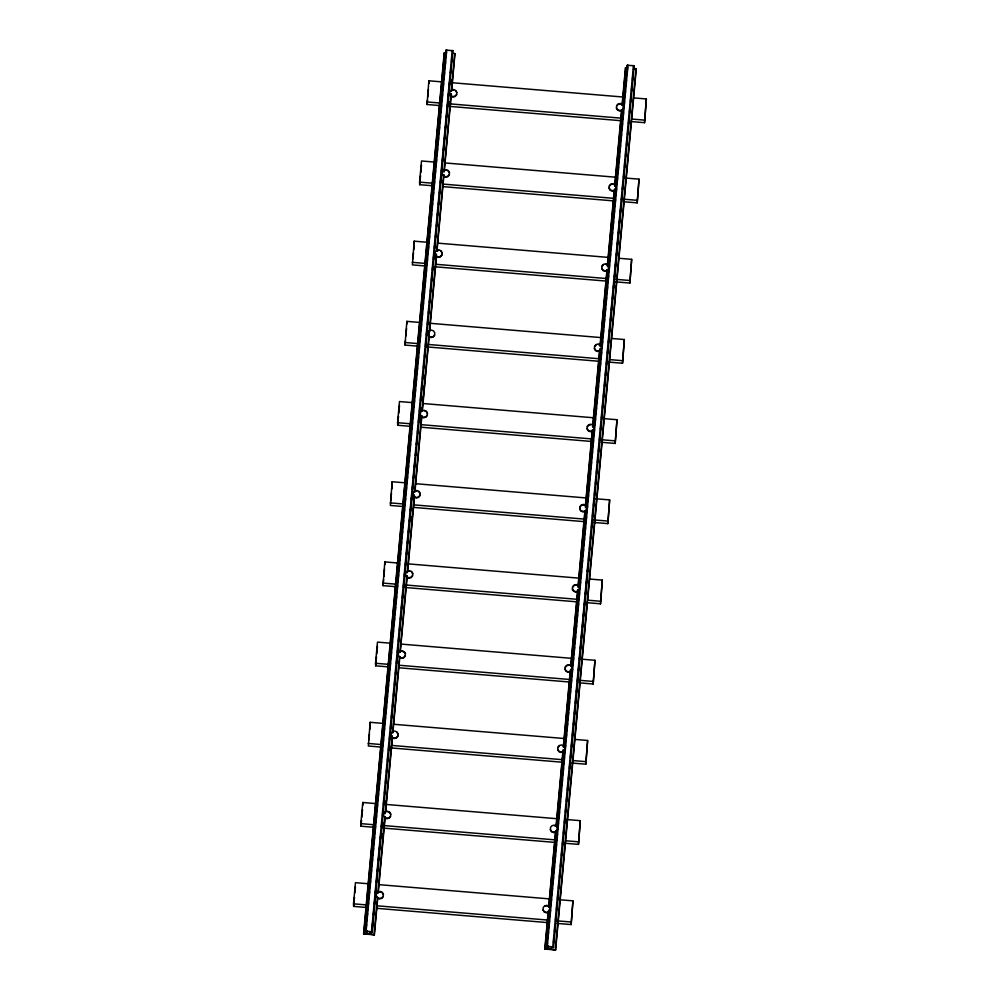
<?xml version="1.0" encoding="UTF-8"?>
<svg xmlns="http://www.w3.org/2000/svg" width="1000" height="1000" viewBox="0 0 1000 1000"><rect width="100%" height="100%" fill="white"/><g stroke="black" fill="none" stroke-linecap="round" stroke-linejoin="round"><path stroke-width="1.5" d="M366.075 907.438L353.65 906.4L353.512 903.825L355.45 882.688L367.875 883.725M373.425 827.25L360.988 826.2L360.85 823.637L362.788 802.487L375.213 803.538M380.763 747.05L368.338 746.012L370.125 722.3L384.113 723.475M388.1 666.862L375.675 665.825L375.538 663.263L377.475 642.113L389.9 643.15M395.438 586.675L383.013 585.638L384.812 561.925L398.787 563.1M402.788 506.488L390.35 505.45L392.15 481.737L406.138 482.9M410.125 426.3L397.7 425.262L397.562 422.7L399.487 401.55L411.925 402.587M417.463 346.112L405.037 345.075L406.838 321.362L420.812 322.525M424.8 265.925L412.375 264.887L414.175 241.175L428.15 242.338M432.15 185.738L419.712 184.688L419.575 182.125L421.512 160.975L433.938 162.025M439.487 105.538L427.062 104.5L428.85 80.787L442.837 81.962M353.65 906.4L354.475 897.325M354.9 892.8L355.45 886.762M360.988 826.2L361.55 820.163M361.825 817.138L362.512 809.587M368.888 739.975L369.438 733.938M369.85 729.4L370.125 722.3M375.675 665.825L376.5 656.762M376.775 653.737L377.475 646.188M383.013 585.638L383.562 579.6M383.837 576.575L384.538 569.025M390.775 500.913L391.463 493.363M391.875 488.837L392.15 481.737M397.7 425.262L398.525 416.2M398.8 413.175L399.487 405.625M405.037 345.075L405.45 340.538M405.863 336.012L406.562 328.45M412.925 258.837L413.488 252.8M413.762 249.775L414.175 241.175M419.712 184.688L420.55 175.625M420.825 172.613L421.512 165.05M427.062 104.5L427.475 99.975M427.75 96.95L428.438 89.4M377.8 897.513L374.387 934.812L363.575 933.938L444.225 52.7L446.575 52.725M363.812 933.988L444.475 52.663M363.663 933.85L366.962 933.95A2.8 0.65 5.2 0 0 368.2 933.512L365.375 931.312L446.05 50.113L452.938 50.688L451.488 51.35M365.412 931.95L446.05 50.113M365.975 930.525L366.538 924.312M366.962 919.65L367.537 913.425M367.962 908.763L368.537 902.55M368.963 897.887L369.525 891.675M369.95 887.013L370.525 880.788M370.95 876.125L371.525 869.912M371.95 865.25L372.512 859.038M372.938 854.375L373.512 848.15M373.938 843.487L374.513 837.275M374.938 832.613L375.5 826.4M375.925 821.737L376.5 815.512M376.925 810.85L377.5 804.638M377.925 799.975L378.488 793.763M378.913 789.1L379.487 782.875M379.913 778.213L380.487 772M381.05 765.788L381.475 761.125M382.05 754.9L382.475 750.238M383.05 744.025L383.475 739.362M384.038 733.15L384.462 728.487M385.037 722.262L385.462 717.6M385.887 712.95L386.463 706.725M386.887 702.062L387.45 695.85M387.887 691.188L388.45 684.975M389.025 678.75L389.45 674.087M390.012 667.875L390.438 663.213M391.012 657L391.438 652.337M392.013 646.112L392.438 641.45M393 635.237L393.425 630.575M394 624.362L394.562 618.138M395 613.475L395.562 607.263M395.988 602.6L396.562 596.388M396.987 591.725L397.55 585.5M397.987 580.837L398.55 574.625M398.975 569.963L399.55 563.75M399.975 559.087L400.538 552.863M400.975 548.2L401.538 541.987M401.962 537.325L402.537 531.112M402.962 526.45L403.525 520.225M403.963 515.562L404.525 509.35M404.95 504.688L405.525 498.475M405.95 493.812L406.512 487.587M406.95 482.925L407.512 476.712M407.938 472.05L408.512 465.838M408.938 461.175L409.513 454.963M410.075 448.738L410.5 444.075M411.075 437.863L411.5 433.2M412.062 426.987L412.5 422.325M412.925 417.663L413.488 411.438M413.913 406.775L414.487 400.562M414.913 395.9L415.487 389.688M415.913 385.025L416.475 378.8M416.9 374.137L417.475 367.925M417.9 363.263L418.475 357.05M419.038 350.825L419.462 346.163M420.037 339.95L420.462 335.288M421.025 329.075L421.463 324.412M422.025 318.188L422.45 313.525M423.025 307.312L423.45 302.65M424.012 296.438L424.45 291.775M425.012 285.55L425.438 280.887M425.863 276.225L426.438 270.012M427 263.8L427.438 259.137M428 252.913L428.575 246.7M429 242.037L429.562 235.825M429.988 231.163L430.562 224.938M430.988 220.275L431.562 214.062M431.987 209.4L432.55 203.188M432.975 198.525L433.55 192.312M433.975 187.65L434.55 181.425M434.975 176.762L435.538 170.55M435.962 165.888L436.538 159.675M436.962 155.013L437.537 148.787M437.962 144.125L438.525 137.912M438.963 133.25L439.525 127.037M439.95 122.375L440.525 116.15M440.95 111.487L441.512 105.275M441.95 100.612L442.512 94.4M442.938 89.738L443.512 83.513M443.938 78.85L444.5 72.638M444.938 67.975L445.5 61.762M445.925 57.1L446.075 50.75M365.375 931.312L366.075 931.2L446.737 50.012M366.962 933.95L367.25 930.837M374.387 934.812L370.95 934.287A2.8 0.65 5.2 0 1 369.65 933.625C368.85 931.75 374.175 933.15 371.55 931.663L452.212 50.462M371.763 932.575L372.188 927.913M372.463 924.8L373.038 918.587M373.462 913.925L374.038 907.712M374.462 903.05L375.025 896.825M375.45 892.163L376.025 885.95L375.45 893.725M376.45 881.287L377.025 875.075M377.45 870.413L378.013 864.188M378.438 859.525L379.012 853.312M379.438 848.65L380.012 842.438M380.438 837.775L381 831.55M381.425 826.888L382 820.675M382.575 814.463L383 809.8M383.562 803.575L383.988 798.913L383.562 805.15M384.562 792.7L384.988 788.037M385.562 781.825L385.988 777.163M386.55 770.938L387.125 764.725L386.55 772.513M387.55 760.062L387.975 755.4M388.55 749.188L388.975 744.525M389.538 738.3L389.963 733.637M390.538 727.425L390.962 722.763M391.538 716.55L391.962 711.888L391.525 718.112M392.525 705.662L392.95 701M393.525 694.788L393.95 690.125M394.525 683.913L394.95 679.25M395.513 673.037L396.087 666.812M396.512 662.15L397.075 655.938M397.512 651.275L398.075 645.062M398.5 640.4L399.075 634.175M399.5 629.513L400.062 623.3M400.5 618.638L400.925 613.975M401.488 607.762L401.912 603.1M402.488 596.875L402.912 592.212M403.488 586L404.05 579.788M404.475 575.125L405.05 568.9M405.475 564.237L406.037 558.025M406.475 553.362L407.038 547.15M407.463 542.487L408.038 536.263M408.462 531.6L409.038 525.388M409.462 520.725L410.025 514.513M410.45 509.85L411.025 503.625L410.45 511.413M411.45 498.963L412.025 492.75M412.45 488.088L413.013 481.875M413.438 477.212L414.012 470.988M414.438 466.325L415.012 460.112M415.438 455.45L416 449.237M416.425 444.575L417 438.35M417.562 432.137L418 427.475M418.562 421.262L418.988 416.6L418.562 422.825M419.562 410.387L419.988 405.725M420.55 399.5L420.988 394.837M421.55 388.625L421.975 383.963M422.55 377.75L422.975 373.088M423.537 366.863L423.975 362.2M424.538 355.988L425.112 349.775M425.538 345.112L426.1 338.888M426.525 334.225L426.962 329.562L426.525 335.8M427.525 323.35L427.95 318.688M428.525 312.475L428.95 307.812M429.513 301.588L429.95 296.925M430.513 290.712L430.938 286.05M431.512 279.837L431.938 275.175M432.5 268.95L433.075 262.738M433.5 258.075L434.075 251.863M434.5 247.2L435.062 240.975M435.487 236.312L436.062 230.1M436.488 225.438L437.062 219.225M437.488 214.562L438.05 208.337L437.475 216.125M438.475 203.675L439.05 197.463M439.475 192.8L439.9 188.137M440.475 181.925L440.9 177.262M441.475 171.05L442.038 164.825M442.463 160.162L443.038 153.95M443.462 149.288L444.025 143.075M444.462 138.412L445.025 132.188M445.45 127.525L446.025 121.312L445.45 129.088M446.45 116.65L447.013 110.438M447.45 105.775L448.013 99.55M448.438 94.887L449.012 88.675M449.438 84.012L450 77.8M450.438 73.138L451 66.912M451.575 60.7L452 56.037M371.887 932.588L373.175 918.6M373.462 915.487L374.175 907.712M374.45 904.613L375.163 896.838M376.45 882.85L377.163 875.075M377.438 871.975L378.15 864.2M378.438 861.087L379.15 853.325M379.438 850.212L380.15 842.45M380.425 839.338L381.138 831.562M381.562 826.9L382.137 820.688M382.562 816.025L383.137 809.812M384.55 794.262L385.125 788.05M385.55 783.388L386.125 777.175M387.537 761.625L388.113 755.413M388.537 750.75L389.113 744.538M389.538 739.875L390.1 733.65M390.525 728.988L391.1 722.775M392.525 707.237L393.088 701.012M393.512 696.35L394.087 690.138M394.513 685.475L395.087 679.262M395.513 674.6L396.225 666.825M396.5 663.713L397.212 655.95M397.5 652.837L398.212 645.062M398.5 641.963L399.212 634.188M399.487 631.075L400.2 623.312M400.487 620.2L401.062 613.987M401.488 609.325L402.05 603.112M402.475 598.45L403.05 592.225M403.475 587.562L404.188 579.8M404.475 576.688L405.188 568.913M405.462 565.812L406.175 558.038M406.463 554.925L407.175 547.163M407.463 544.05L408.175 536.275M408.462 533.175L409.162 525.4M409.45 522.288L410.163 514.525M411.45 500.538L412.15 492.762M412.438 489.65L413.15 481.887M413.438 478.775L414.15 471M414.438 467.9L415.138 460.125M415.575 455.462L416.138 449.25M416.562 444.588L417.137 438.363M417.562 433.7L418.125 427.488M419.55 411.95L420.125 405.725M420.55 401.062L421.112 394.85M421.55 390.188L422.113 383.975M422.537 379.312L423.113 373.088M423.537 368.425L424.1 362.212M424.538 357.55L425.25 349.787M425.525 346.675L426.238 338.9M427.525 324.913L428.088 318.7M428.512 314.037L429.087 307.825M429.513 303.163L430.087 296.938M430.513 292.275L431.075 286.062M431.5 281.4L432.075 275.188M432.5 270.525L433.212 262.75M433.5 259.637L434.212 251.875M434.487 248.762L435.2 240.987M435.487 237.887L436.2 230.113M436.488 227L437.2 219.237M438.475 205.25L439.188 197.475M439.475 194.363L440.037 188.15M440.462 183.487L441.037 177.275M441.463 172.613L442.175 164.838M442.463 161.725L443.175 153.963M443.45 150.85L444.162 143.075M444.45 139.975L445.163 132.2M446.438 118.212L447.15 110.45M447.438 107.338L448.15 99.562M448.438 96.463L449.15 88.688M449.425 85.575L450.138 77.812M450.562 73.15L451.138 66.925M451.562 62.263L452.137 56.05M372.3 932.525L452.938 50.688M382.463 836.888L382.75 833.787M383.462 826.012L383.75 822.9M385.462 804.25L385.737 801.15M390.438 749.862L390.725 746.75M411.488 519.85L411.775 516.737M420.45 421.938L421.025 415.725M421.45 411.062L421.737 407.95M422.45 400.175L422.725 397.075M423.438 389.3L423.725 386.188M424.438 378.425L424.725 375.312M449.475 104.887L449.762 101.788M451.475 83.138L451.75 80.025M374.137 934.85L377.537 897.425M377.975 892.9L384.938 816.6M385.225 813.637L392.337 735.788M392.625 732.812L399.588 656.525M400.025 652L406.987 575.712M407.287 572.737L414.387 494.9M414.675 491.925L421.65 415.775M422.075 411.112L436.438 254M436.737 251.038L443.7 174.737M443.988 171.775L451.1 93.925M451.388 90.962L454.787 53.525L452.675 53.238M378.225 892.85L385.2 816.688M385.625 812.025L392.45 737.438M392.875 732.775L399.85 656.612M400.275 651.95L407.25 575.8M407.675 571.138L414.5 496.538M414.938 491.875L421.9 415.725M422.325 411.062L429.3 334.913M429.588 331.8L436.562 255.65M436.987 250.987L443.95 174.838M444.237 171.725L451.35 94.012M451.637 90.913L454.938 53.663M633.925 68.375L636.275 68.787L555.612 949.987L544.8 949.05L548.212 911.75M548.638 907.087L555.612 830.925M556.038 826.263L563.013 750.113M563.3 747.013L570.262 670.85M570.7 666.188L577.663 590.037M577.95 586.925L584.925 510.775M585.35 506.112L592.325 429.963M592.6 426.85L599.712 349.15M600 346.037L606.975 269.887M607.4 265.225L614.225 190.625M614.65 185.963L621.625 109.812M622.05 105.15L625.462 67.85L627.825 67.862M633.663 66.513L634.075 65.738L627.288 65.263L546.625 946.45L549.45 948.65A2.8 0.65 5.2 0 1 548.212 949.1L545.05 949L548.612 910.15M548.9 907.175L555.862 830.888M556.3 826.363L563.263 750.062M563.55 747.1L570.662 669.25M570.95 666.287L577.913 589.987M578.212 587.025L585.175 510.725M585.462 507.762L592.575 429.913M592.863 426.95L599.975 349.1M600.262 346.125L607.225 269.837M607.513 266.863L614.625 189.025M614.913 186.05L621.875 109.763M622.312 105.237L625.725 67.8M546.263 942.975L546.538 939.862M548.25 921.213L548.538 918.1M574.288 636.8L574.575 633.7M575.275 625.925L575.562 622.825M576.275 615.05L576.562 611.938M577.275 604.175L577.562 601.062M613.263 210.975L613.55 207.862M614.263 200.087L614.55 196.988M546.663 947.087L627.288 65.263M547.075 947.225L547.5 942.562M547.925 937.9L548.5 931.675M548.925 927.013L549.487 920.8M549.925 916.137L550.487 909.925M550.913 905.263L551.487 899.038M552.05 892.825L552.475 888.162M553.05 881.95L553.475 877.288M554.05 871.062L554.475 866.4M555.037 860.188L555.462 855.525M556.038 849.312L556.462 844.65M556.888 839.987L557.463 833.763M557.888 829.1L558.45 822.887M558.888 818.225L559.45 812.013M560.025 805.788L560.45 801.125M561.013 794.912L561.438 790.25M562.013 784.038L562.438 779.375M563.013 773.15L563.438 768.5M564 762.275L564.425 757.613M565 751.4L565.575 745.188M566 740.525L566.562 734.3M566.987 729.638L567.562 723.425M567.987 718.763L568.562 712.55M568.987 707.887L569.55 701.663M569.975 697L570.55 690.788M570.975 686.125L571.55 679.912M571.975 675.25L572.537 669.025M572.962 664.362L573.538 658.15M573.962 653.487L574.538 647.275M574.963 642.613L575.525 636.388M575.95 631.725L576.525 625.513M576.95 620.85L577.525 614.637M577.95 609.975L578.513 603.75M578.938 599.087L579.513 592.875M579.938 588.212L580.513 582M581.075 575.775L581.5 571.112M582.075 564.9L582.5 560.237M582.925 555.575L583.5 549.362M583.925 544.7L584.487 538.475M584.913 533.812L585.487 527.6M585.913 522.938L586.487 516.725M586.912 512.062L587.475 505.85M587.9 501.188L588.475 494.963M589.05 488.75L589.475 484.087M590.037 477.875L590.462 473.212M591.038 466.987L591.462 462.325M592.038 456.112L592.463 451.45M593.025 445.238L593.45 440.575M594.025 434.35L594.45 429.688M595.025 423.475L595.45 418.812M595.875 414.15L596.438 407.938M596.875 403.275L597.438 397.05M598.013 390.838L598.438 386.175M599 379.963L599.425 375.3M600 369.075L600.562 362.863M601 358.2L601.562 351.987M601.987 347.325L602.562 341.1M602.987 336.438L603.55 330.225M603.987 325.562L604.55 319.35M604.975 314.688L605.55 308.463M605.975 303.8L606.538 297.587M606.975 292.925L607.537 286.712M607.962 282.05L608.538 275.825M608.962 271.175L609.525 264.95M609.963 260.287L610.525 254.075M610.95 249.412L611.525 243.2M611.95 238.538L612.513 232.312M612.95 227.65L613.513 221.438M613.938 216.775L614.513 210.562M614.938 205.9L615.5 199.675M615.938 195.012L616.5 188.8M616.925 184.137L617.5 177.925M617.925 173.263L618.5 167.037M619.062 160.825L619.487 156.163M620.062 149.95L620.487 145.287M621.05 139.062L621.487 134.4M621.912 129.738L622.475 123.525M622.9 118.863L623.475 112.65M623.9 107.987L624.475 101.762M624.9 97.1L625.462 90.887M625.887 86.225L626.462 80.013M627.025 73.787L627.463 69.125M547.212 947.237L627.987 65.15M548.212 949.1L548.488 945.987M555.625 949.95L552.2 949.425A2.8 0.65 5.2 0 1 550.9 948.775C550.1 946.888 555.425 948.3 552.8 946.8L633.462 65.612M553.575 941.5L554 936.838L553.562 943.062M554.562 930.625L554.987 925.962M555.562 919.737L555.988 915.075M556.562 908.863L556.987 904.2M557.55 897.987L557.975 893.325M558.55 887.1L558.975 882.438M559.55 876.225L559.975 871.562M560.538 865.35L560.962 860.688M561.538 854.463L561.962 849.8L561.538 856.038M562.537 843.587L562.962 838.925M563.525 832.712L563.95 828.05M564.525 821.825L564.95 817.163M565.525 810.95L566.087 804.737M566.512 800.075L567.087 793.85M567.513 789.188L568.088 782.975M568.513 778.312L569.075 772.1M569.5 767.438L570.075 761.213M570.5 756.55L570.925 751.888M571.5 745.675L571.925 741.012M572.487 734.8L572.925 730.138M573.488 723.925L573.913 719.262M574.487 713.037L575.05 706.825M575.475 702.163L576.05 695.95M576.475 691.287L577.05 685.062M577.475 680.4L578.038 674.188M578.462 669.525L579.038 663.312M579.462 658.65L580.037 652.425M580.462 647.763L581.025 641.55L580.45 649.338M581.45 636.888L582.025 630.675M582.45 626.013L583.025 619.788M583.45 615.125L584.012 608.913M584.438 604.25L585.013 598.038M585.438 593.375L586.013 587.15M586.438 582.487L587 576.275M588 565.4L587.425 571.613L588.138 565.413M588.575 559.175L589 554.513L588.562 560.75M589.562 548.3L589.987 543.638M590.562 537.425L590.988 532.762M591.562 526.538L591.987 521.875M592.55 515.662L592.975 511M593.55 504.787L593.975 500.125M594.55 493.9L594.975 489.237M595.538 483.025L596.112 476.812M596.538 472.15L597.1 465.938M597.537 461.275L597.962 456.613M598.525 450.387L598.95 445.725M599.525 439.513L599.95 434.85M600.525 428.638L600.95 423.975M601.512 417.75L601.938 413.088M602.513 406.875L602.938 402.212M603.513 396L604.075 389.775M604.5 385.112L605.075 378.9M605.5 374.237L606.062 368.025M606.5 363.363L607.062 357.137M607.487 352.475L608.062 346.262L607.487 354.05M608.488 341.6L609.05 335.387M609.487 330.725L610.05 324.5M610.475 319.837L610.9 315.175M611.475 308.962L612.038 302.75M612.475 298.087L613.038 291.863M613.462 287.2L614.038 280.988M614.462 276.325L615.025 270.113M615.462 265.45L616.025 259.225L615.45 267.013M616.45 254.562L617.025 248.35M617.45 243.688L618.025 237.475M618.45 232.812L619.012 226.6M619.438 221.938L620.013 215.712M620.438 211.05L621.013 204.838M621.438 200.175L622 193.962M622.425 189.3L623 183.075M623.562 176.863L624 172.2L623.562 178.425M624.562 165.987L624.987 161.325M625.562 155.1L625.988 150.438M626.55 144.225L626.987 139.562M627.55 133.35L627.975 128.688M628.55 122.463L628.975 117.8M629.538 111.587L629.975 106.925M630.538 100.712L630.962 96.05M631.538 89.825L631.962 85.162L631.525 91.4M632.525 78.95L633.1 72.737M554.562 932.188L555.125 925.962M555.562 921.3L556.125 915.088M556.55 910.425L557.125 904.212M557.55 899.55L558.112 893.337M558.55 888.675L559.113 882.45M559.538 877.788L560.112 871.575M560.538 866.912L561.1 860.7M562.525 845.15L563.1 838.938M563.525 834.275L564.087 828.062M564.525 823.4L565.087 817.175M565.513 812.513L566.225 804.75M566.512 801.637L567.225 793.863M567.513 790.763L568.212 782.987M568.5 779.875L569.212 772.113M569.5 769L570.212 761.225M570.5 758.125L571.062 751.9M571.487 747.237L572.062 741.025M572.487 736.363L573.05 730.15M573.488 725.487L574.05 719.262M574.475 714.6L575.188 706.838M575.475 703.725L576.188 695.95M576.475 692.85L577.188 685.075M577.463 681.963L578.175 674.2M578.462 671.087L579.175 663.325M579.462 660.212L580.175 652.438M581.45 638.45L582.163 630.688M582.45 627.575L583.162 619.8M583.438 616.7L584.15 608.925M584.438 605.812L585.15 598.05M585.438 594.938L586.15 587.163M586.425 584.062L587.137 576.287M589.562 549.862L590.125 543.65M590.55 538.987L591.125 532.775M591.55 528.112L592.125 521.888M592.55 517.225L593.112 511.012M593.538 506.35L594.113 500.138M594.538 495.475L595.112 489.25M595.538 484.588L596.25 476.825M596.525 473.713L597.238 465.938M597.525 462.837L598.1 456.613M598.525 451.95L599.087 445.737M599.513 441.075L600.087 434.862M600.513 430.2L601.087 423.975M601.512 419.312L602.075 413.1M602.5 408.438L603.075 402.225M603.5 397.562L604.212 389.787M604.5 386.688L605.212 378.913M605.487 375.8L606.2 368.038M606.487 364.925L607.2 357.15M608.475 343.162L609.188 335.4M609.475 332.287L610.188 324.513M610.475 321.413L611.038 315.188M611.462 310.525L612.175 302.762M612.463 299.65L613.175 291.875M613.462 288.775L614.175 281M614.45 277.887L615.163 270.125M616.45 256.137L617.163 248.363M617.45 245.25L618.15 237.488M618.438 234.375L619.15 226.6M619.438 223.5L620.15 215.725M620.438 212.613L621.138 204.85M621.575 200.188L622.137 193.962M622.562 189.3L623.138 183.088M624.562 167.55L625.125 161.337M625.55 156.675L626.125 150.45M626.55 145.787L627.112 139.575M627.55 134.913L628.112 128.7M628.538 124.038L629.113 117.812M629.538 113.15L630.1 106.938M630.538 102.275L631.1 96.062M632.525 80.512L633.237 72.75M633.525 69.638L633.8 66.525M553.55 947.663L634.175 65.838M555.375 950L636.038 68.662M557.163 923.4L571.15 924.562L572.938 900.85L558.962 899.688M564.5 843.213L578.488 844.375L580.288 820.662L566.3 819.5M571.85 763.025L585.825 764.188L587.625 740.475L575.2 739.438M579.188 682.825L593.162 684L594.963 660.288L580.988 659.112M586.525 602.638L600.513 603.812L602.3 580.1L589.875 579.062M592.312 522.325L607.85 523.625L609.65 499.913L594.113 498.612M601.213 442.262L615.188 443.438L616.987 419.725L603 418.55M608.55 362.075L622.525 363.237L624.325 339.525L611.9 338.488M614.338 281.75L629.875 283.05L631.663 259.337L619.237 258.3M623.225 201.7L637.212 202.862L639.012 179.15L625.025 177.987M630.575 121.512L644.55 122.675L646.35 98.963L633.925 97.925M571.15 924.562L572.938 900.85M578.488 844.375L580.288 820.662M585.825 764.188L587.625 740.475M593.162 684L594.963 660.288M600.513 603.812L602.3 580.1M607.85 523.625L609.65 499.913M615.188 443.438L616.987 419.725M622.525 363.237L624.325 339.525M629.875 283.05L631.663 259.337M637.212 202.862L639.012 179.15M644.55 122.675L646.35 98.963M456.587 94.438L455.112 96.088L452.912 96.587L450.85 95.738L449.688 93.863L449.888 91.688L451.375 90.025L453.562 89.537L455.625 90.388L456.788 92.263L456.613 94.862L455.125 96.512L452.938 97.013L450.875 96.163M449.25 174.625L447.762 176.275L445.575 176.775L443.5 175.925L442.35 174.05L442.55 171.875L444.025 170.212L446.225 169.725L448.288 170.575L449.45 172.45L449.263 175.05L447.788 176.7L445.6 177.2L443.525 176.35M441.9 254.812L440.425 256.462L438.237 256.962L436.163 256.112L435.012 254.237L435.213 252.062L436.688 250.413L438.875 249.913L440.95 250.763L442.1 252.638L441.925 255.238L440.45 256.9L438.263 257.387L436.188 256.537M616.663 106.037L618.138 104.388L620.325 103.888L622.4 104.75M623.337 108.362L621.85 110.025L619.663 110.512L617.587 109.663L616.438 107.788M623.35 108.8L621.875 110.45L619.688 110.938L617.612 110.087L616.462 108.212L616.638 105.612L618.112 103.963L620.312 103.462L622.375 104.312L623.525 106.188M434.562 335L433.088 336.65L430.887 337.15L428.825 336.3L427.675 334.425L427.863 332.25L429.35 330.6L431.538 330.1L433.612 330.95L434.762 332.825L434.588 335.425L433.113 337.088L430.913 337.575L428.85 336.725M609.312 186.225L610.8 184.575L612.987 184.088L615.062 184.938M615.988 188.562L614.513 190.212L612.325 190.7L610.25 189.85L609.1 187.975M427.225 415.188L425.75 416.85L423.55 417.337L421.488 416.488L420.325 414.613L420.525 412.438L422 410.788L424.2 410.288L426.262 411.138L427.425 413.013L427.25 415.625L425.763 417.275L423.575 417.762L421.512 416.912M601.975 266.413L603.45 264.762M608.65 268.75L607.175 270.4L604.975 270.887L602.913 270.038L601.75 268.175M419.888 495.387L418.4 497.038L416.213 497.525L414.137 496.675L412.987 494.8L413.188 492.625L414.663 490.975L416.863 490.475L418.925 491.325L420.087 493.2L419.9 495.812L418.425 497.463L416.238 497.95L414.162 497.1M594.637 346.613L596.112 344.95M601.312 348.938L599.825 350.588L597.638 351.087L595.575 350.225L594.412 348.363M412.537 575.575L411.062 577.225L408.875 577.712L406.8 576.862L405.65 575L405.85 572.812L407.325 571.163L409.513 570.662L411.587 571.525L412.738 573.387L412.562 576L411.087 577.65L408.9 578.15L406.825 577.3L405.675 575.425M587.3 426.8L588.775 425.138L590.962 424.65M593.962 429.125L592.487 430.775L590.3 431.275L588.225 430.425L587.075 428.55M405.2 655.763L403.725 657.412L401.525 657.913L399.462 657.05L398.3 655.188L398.5 653L399.988 651.35L402.175 650.863L404.25 651.712L405.4 653.575L405.225 656.188L403.75 657.837L401.55 658.337L399.487 657.487M579.95 506.987L581.438 505.337L583.625 504.837L585.7 505.688M586.625 509.312L585.15 510.962L582.962 511.463L580.887 510.613L579.738 508.738M397.863 735.95L396.388 737.6L394.188 738.1L392.125 737.25L390.962 735.375L391.163 733.2L392.638 731.538L394.837 731.05L396.9 731.9L398.062 733.775L397.887 736.375L396.4 738.025L394.212 738.525L392.15 737.675M572.612 587.175L574.087 585.525L576.287 585.025L578.35 585.875M579.288 589.5L577.812 591.15L575.612 591.65L573.55 590.8L572.388 588.925M579.312 589.925L577.837 591.575L575.638 592.075L573.575 591.225L572.413 589.35L572.587 586.75L574.075 585.1L576.263 584.6L578.325 585.45L579.487 587.325M390.525 816.137L389.038 817.788L386.85 818.288L384.775 817.438L383.625 815.562L383.825 813.388L385.3 811.725L387.5 811.237L389.562 812.087L390.725 813.962L390.538 816.562L389.062 818.213L386.875 818.713L384.8 817.862M565.275 667.362L566.75 665.713L568.95 665.212M571.95 669.688L570.462 671.338L568.275 671.838L566.213 670.987L565.05 669.112M383.175 896.325L381.7 897.975L379.513 898.475L377.438 897.625L376.287 895.75L376.488 893.575L377.962 891.925L380.15 891.425L382.225 892.275L383.375 894.15L383.2 896.75L381.725 898.4L379.538 898.9L377.463 898.05M557.938 747.55L559.412 745.9M564.6 749.875L563.125 751.538L560.938 752.025L558.862 751.175L557.712 749.3M557.263 830.062L555.788 831.725L553.6 832.212L551.525 831.363L550.375 829.488M549.925 910.263L548.45 911.912L546.25 912.4L544.188 911.55L543.025 909.675M546.625 946.45L552.8 946.8M451.388 90.463L453.587 89.963M614.538 190.637L612.337 191.125L610.275 190.275L609.125 188.412L609.3 185.8L610.775 184.15L612.962 183.65L615.037 184.5L616.188 186.375M436.712 250.837L438.9 250.338M607.2 270.825L605 271.325L602.938 270.475L601.775 268.6L601.95 265.988L603.438 264.337L605.625 263.837L607.7 264.7L608.85 266.562M599.85 351.012L597.663 351.512L595.588 350.662L594.438 348.787L594.612 346.175L596.087 344.525L598.288 344.038L600.35 344.888L601.512 346.75M592.513 431.2L590.325 431.7L588.25 430.85L587.1 428.975L587.275 426.375L588.75 424.712L590.938 424.225L593.013 425.075L594.163 426.95M414.688 491.4L416.875 490.913M585.175 511.388L582.975 511.887L580.913 511.037L579.75 509.162L579.938 506.562L581.413 504.9L583.6 504.412L585.675 505.262L586.825 507.137M407.35 571.587L409.538 571.1M570.487 671.775L568.3 672.262L566.225 671.413L565.075 669.538L565.25 666.938L566.725 665.288L568.925 664.788L570.988 665.638L572.15 667.513M563.15 751.963L560.962 752.45L558.888 751.6L557.737 749.725L557.913 747.125L559.388 745.475L561.575 744.975L563.65 745.825L564.8 747.7M555.812 832.15L553.612 832.638L551.55 831.787L550.388 829.925L550.575 827.312L552.05 825.662L554.237 825.163L556.312 826.012L557.463 827.887M377.987 892.35L380.175 891.85L382.25 892.7L383.4 894.575M544.725 906.275L546.925 905.788L548.987 906.637M548.475 912.337L546.275 912.837L544.212 911.975L543.05 910.113L543.225 907.5L544.712 905.85L546.9 905.35L548.962 906.213L550.125 908.075M626.35 67.987L625.487 67.888M452.163 82.737L623.05 97.013M426.925 101.938L440.9 103.112M450.225 103.888L621.112 118.162M631.987 119.075L644.412 120.113M448.812 106.325L621.25 120.725M444.812 162.925L617.263 177.338M419.575 182.125L432.013 183.162M442.887 184.075L613.775 198.35M623.088 199.137L637.075 200.3M443.025 186.637L613.913 200.912M437.475 243.113L608.362 257.4M412.238 262.325L426.225 263.488M435.538 264.262L606.425 278.538M615.75 279.325L629.738 280.487M434.125 266.7L606.562 281.112M430.138 323.3L601.025 337.587M404.9 342.512L418.875 343.675M428.2 344.45L599.087 358.738M609.963 359.637L622.388 360.675M426.788 346.887L599.225 361.3M422.8 403.5L593.688 417.775M397.562 422.7L409.988 423.738M420.863 424.637L591.75 438.925M601.062 439.7L615.05 440.863M421 427.212L591.888 441.488M415.45 483.688L586.337 497.962M390.213 502.887L404.2 504.05M413.512 504.837L584.412 519.113M593.725 519.888L607.712 521.062M413.663 507.4L584.55 521.675M408.113 563.875L579 578.15M382.875 583.075L396.863 584.237M406.175 585.025L577.062 599.3M587.938 600.212L600.363 601.25M404.762 587.45L577.2 601.862M400.775 644.062L571.663 658.337M375.538 663.263L387.962 664.3M398.837 665.212L569.725 679.488M579.05 680.263L593.025 681.438M398.975 667.775L569.862 682.05M393.438 724.25L564.325 738.525M368.188 743.45L382.175 744.625M391.5 745.4L562.388 759.675M573.263 760.588L585.688 761.625M390.087 747.837L562.525 762.237M386.087 804.438L556.975 818.713M360.85 823.637L374.837 824.812M384.15 825.588L555.037 839.862M565.913 840.775L578.35 841.812M382.738 828.025L555.188 842.425M378.75 884.625L549.637 898.9M353.512 903.825L365.938 904.875M376.812 905.775L549.263 920.188M557.025 920.837L571 922M376.95 908.337L547.837 922.613M366.075 931.2L371.55 931.663M446.238 170.15L448.312 171L449.462 172.875M605.65 264.275L607.712 265.125M598.312 344.462L600.375 345.312M424.225 410.712L426.287 411.575L427.45 413.438M402.2 651.287L404.263 652.138L405.425 654.013M554.263 825.588L556.337 826.45M387.512 811.663L389.588 812.513L390.737 814.388M455.65 90.812L456.812 92.688M440.975 251.188L442.125 253.062M418.95 491.763L420.1 493.625M411.613 571.95L412.762 573.825M396.925 732.325L398.088 734.2M428.85 80.787L429 83.35M406.838 321.362L406.975 323.925M384.812 561.925L384.95 564.487M362.788 802.487L362.925 805.062"/></g></svg>
